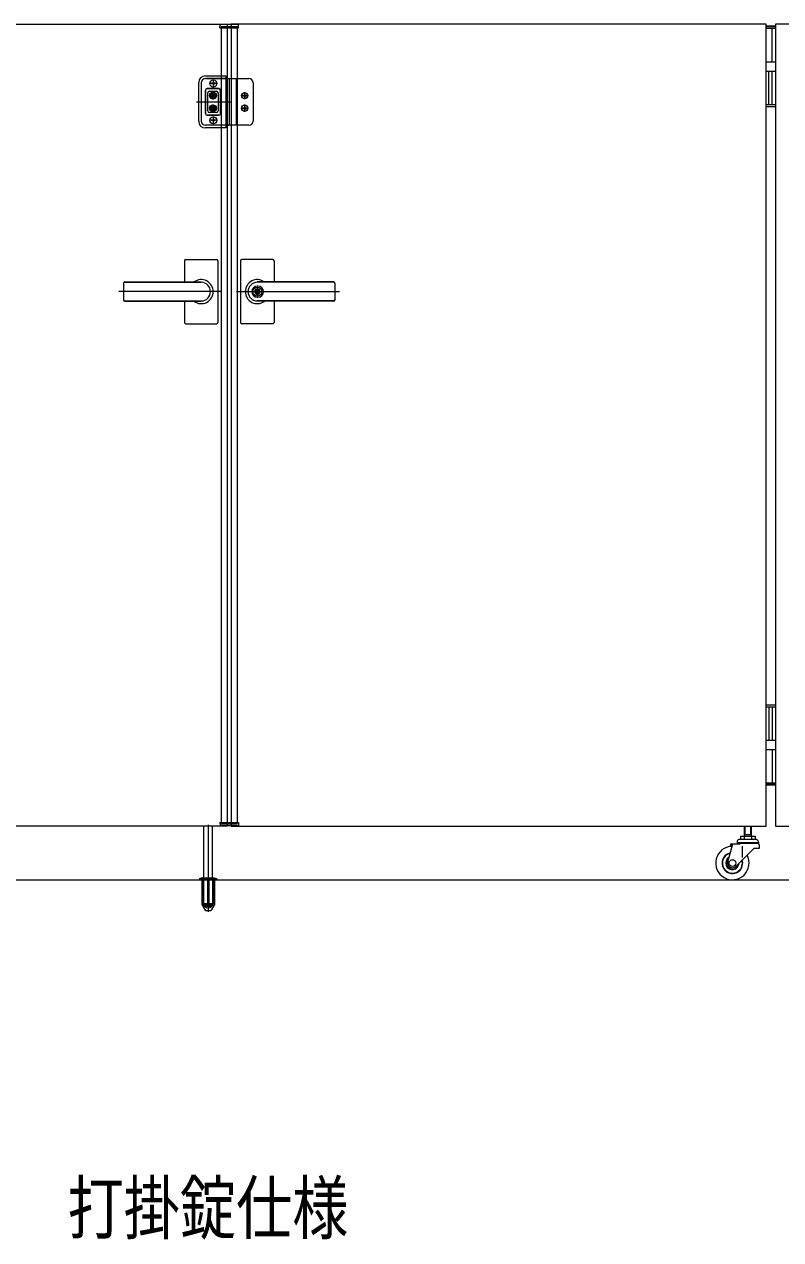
# Model space of a CAD drawing. Units: millimetres, scale not verified. Extents: x -6308 to 6308, y -4455 to 4455.
# Drawn here: x -3570 to -2439, y 316 to 2134 of the extents above; entities that cross this region are included whole.
import ezdxf
from ezdxf.enums import TextEntityAlignment as Align

# ---------------------------------------------------------------- set-up
doc = ezdxf.new("R2010")
doc.units = ezdxf.units.MM
doc.header["$LTSCALE"] = 20
doc.layers.add('0-1_USER1', color=3, linetype='Continuous')
doc.layers.add('0-3_YKK_A1', color=4, linetype='Continuous', lineweight=18)
doc.styles.add('ＭＳ ゴシック', font='')
doc.styles.get('ＭＳ ゴシック').set_extended_font_data('MS Gothic')

msp = doc.modelspace()

# ---------------------------------------------------------------- linework, layer by layer
at = {"layer": '0-3_YKK_A1'}
for p, q in [((-3277.37, 2129), (-3277.16, 2133.05)), ((-3277.37, 2129), (-3249.57, 2129)), ((-3250.78, 2134), (-3276.16, 2134)), ((-3275.47, 2131), (-3251.47, 2131)), ((-3275.47, 2131), (-3275.47, 2129)), ((-3275.47, 2129), (-3275.47, 940)), ((-3251.47, 2131), (-3251.47, 2129)), ((-3251.47, 2129), (-3251.47, 940)), ((-3249.57, 2129), (-3249.78, 2133.05)), ((-2446.47, 2131.5), (-2460.47, 2131.5)), ((-2446.47, 2130.5), (-2460.47, 2130.5)), ((-2460.47, 2128.5), (-2446.47, 2128.5)), ((-2451.47, 2078.5), (-2451.47, 2128.5)), ((-2460.47, 2078.5), (-2446.47, 2078.5)), ((-3299.1, 2057.38), (-3268.47, 2057.38)), ((-3268.47, 2057.38), (-3268.47, 1979.38)), ((-2460.47, 2064.5), (-2446.47, 2064.5)), ((-2456.47, 2014.5), (-2456.47, 2064.5)), ((-2451.47, 2014.5), (-2451.47, 2064.5)), ((-3309.1, 1989.38), (-3309.1, 2047.38)), ((-3305.35, 2047.13), (-3305.35, 1989.63)), ((-3305.35, 2047.13), (-3305.35, 1989.63)), ((-3268.47, 2053.38), (-3299.1, 2053.38)), ((-3299.1, 2053.38), (-3234.1, 2053.38)), ((-3296.6, 2038.38), (-3279.1, 2038.38)), ((-3279.1, 2038.38), (-3296.6, 2038.38)), ((-3279.1, 2038.38), (-3296.6, 2038.38)), ((-3281.53, 2045.88), (-3292.91, 2045.88)), ((-3284.1, 2045.88), (-3290.35, 2045.88)), ((-3289.81, 2046.31), (-3289.81, 2045.44)), ((-3288.28, 2046.31), (-3289.81, 2046.31)), ((-3288.28, 2045.44), (-3289.81, 2045.44)), ((-3286.78, 2048.47), (-3287.66, 2048.47)), ((-3287.66, 2048.47), (-3287.66, 2046.94)), ((-3287.66, 2044.81), (-3287.66, 2043.28)), ((-3286.78, 2043.28), (-3287.66, 2043.28)), ((-3287.22, 2040.19), (-3287.22, 2051.56)), ((-3287.22, 2042.75), (-3287.22, 2049)), ((-3286.78, 2048.47), (-3286.78, 2046.94)), ((-3286.78, 2044.81), (-3286.78, 2043.28)), ((-3284.63, 2046.31), (-3286.16, 2046.31)), ((-3284.63, 2045.44), (-3286.16, 2045.44)), ((-3284.63, 2046.31), (-3284.63, 2045.44)), ((-3267.22, 2053.38), (-3267.22, 1983.38)), ((-3266.6, 2053.38), (-3266.6, 1983.38)), ((-3263.47, 2053.38), (-3263.47, 1983.38)), ((-3252.85, 2053.38), (-3252.85, 1983.38)), ((-3227.85, 2047.13), (-3227.85, 1989.63)), ((-3299.1, 2035.88), (-3299.1, 2000.88)), ((-3299.1, 2000.88), (-3299.1, 2035.88)), ((-3299.1, 2035.88), (-3299.1, 2000.88)), ((-3295.67, 2004.92), (-3295.67, 2031.83)), ((-3293.47, 2027.75), (-3282.22, 2027.75)), ((-3293.17, 2034.33), (-3282.52, 2034.33)), ((-3287.85, 2033.38), (-3287.85, 2022.13)), ((-3287.33, 2026.21), (-3287.33, 2025.19)), ((-3280.02, 2031.83), (-3280.02, 2004.92)), ((-3276.6, 2035.88), (-3276.6, 2000.88)), ((-3276.6, 2000.88), (-3276.6, 2035.88)), ((-3276.6, 2000.88), (-3276.6, 2035.88)), ((-3235.03, 2027.75), (-3245.66, 2027.75)), ((-3245.53, 2027.75), (-3235.16, 2027.75)), ((-3242.91, 2028.19), (-3242.91, 2027.31)), ((-3242.91, 2028.19), (-3241.41, 2028.19)), ((-3242.91, 2027.31), (-3241.41, 2027.31)), ((-3240.78, 2030.31), (-3239.91, 2030.31)), ((-3240.78, 2030.31), (-3240.78, 2028.81)), ((-3240.78, 2026.69), (-3240.78, 2025.19)), ((-3240.78, 2025.19), (-3239.91, 2025.19)), ((-3240.35, 2022.44), (-3240.35, 2033.06)), ((-3240.35, 2022.56), (-3240.35, 2032.94)), ((-3239.91, 2030.31), (-3239.91, 2028.81)), ((-3239.91, 2026.69), (-3239.91, 2025.19)), ((-3239.28, 2028.19), (-3237.78, 2028.19)), ((-3239.28, 2027.31), (-3237.78, 2027.31)), ((-3237.78, 2028.19), (-3237.78, 2027.31)), ((-3312.59, 2018.38), (-3259.98, 2018.38)), ((-3293.47, 2009), (-3282.22, 2009)), ((-3282.52, 2002.42), (-3293.17, 2002.42)), ((-3287.85, 2014.63), (-3287.85, 2003.38)), ((-3287.33, 2007.46), (-3287.33, 2006.44)), ((-3235.03, 2009), (-3245.66, 2009)), ((-3245.53, 2009), (-3235.16, 2009)), ((-3242.91, 2009.44), (-3242.91, 2008.56)), ((-3242.91, 2009.44), (-3241.41, 2009.44)), ((-3242.91, 2008.56), (-3241.41, 2008.56)), ((-3240.78, 2011.56), (-3239.91, 2011.56)), ((-3240.78, 2011.56), (-3240.78, 2010.06)), ((-3240.78, 2007.94), (-3240.78, 2006.44)), ((-3240.78, 2006.44), (-3239.91, 2006.44)), ((-3240.35, 2003.69), (-3240.35, 2014.31)), ((-3240.35, 2003.81), (-3240.35, 2014.19)), ((-3239.91, 2011.56), (-3239.91, 2010.06)), ((-3239.91, 2007.94), (-3239.91, 2006.44)), ((-3239.28, 2009.44), (-3237.78, 2009.44)), ((-3239.28, 2008.56), (-3237.78, 2008.56)), ((-3237.78, 2009.44), (-3237.78, 2008.56)), ((-2460.47, 2014.5), (-2446.47, 2014.5)), ((-2460.47, 2011.5), (-2446.47, 2011.5)), ((-3268.47, 1983.38), (-3299.1, 1983.38)), ((-3234.1, 1983.38), (-3299.1, 1983.38)), ((-3279.1, 1998.38), (-3296.6, 1998.38)), ((-3296.6, 1998.38), (-3279.1, 1998.38)), ((-3296.6, 1998.38), (-3279.1, 1998.38)), ((-3281.53, 1990.88), (-3292.91, 1990.88)), ((-3284.1, 1990.88), (-3290.35, 1990.88)), ((-3289.81, 1991.31), (-3289.81, 1990.44)), ((-3288.28, 1991.31), (-3289.81, 1991.31)), ((-3288.28, 1990.44), (-3289.81, 1990.44)), ((-3286.78, 1993.47), (-3287.66, 1993.47)), ((-3287.66, 1993.47), (-3287.66, 1991.94)), ((-3287.66, 1989.81), (-3287.66, 1988.28)), ((-3286.78, 1988.28), (-3287.66, 1988.28)), ((-3287.22, 1985.19), (-3287.22, 1996.56)), ((-3287.22, 1987.75), (-3287.22, 1994)), ((-3286.78, 1993.47), (-3286.78, 1991.94)), ((-3286.78, 1989.81), (-3286.78, 1988.28)), ((-3284.63, 1991.31), (-3286.16, 1991.31)), ((-3284.63, 1990.44), (-3286.16, 1990.44)), ((-3284.63, 1991.31), (-3284.63, 1990.44)), ((-3268.47, 1983.38), (-3263.47, 1983.38)), ((-3268.47, 1979.38), (-3299.1, 1979.38)), ((-3328.47, 1782.5), (-3282.47, 1782.5)), ((-3198.47, 1782.5), (-3244.47, 1782.5)), ((-3330.47, 1780.5), (-3330.47, 1749.07)), ((-3280.47, 1780.5), (-3280.47, 1688.5)), ((-3246.47, 1780.5), (-3246.47, 1688.5)), ((-3196.47, 1780.5), (-3196.47, 1749.07)), ((-3421.48, 1747), (-3421.48, 1721.95)), ((-3419.47, 1749), (-3305.47, 1749)), ((-3419.47, 1748.5), (-3305.47, 1748.5)), ((-3107.47, 1749), (-3221.47, 1749)), ((-3107.47, 1748.5), (-3221.47, 1748.5)), ((-3105.46, 1747), (-3105.46, 1721.95)), ((-3274.3, 1734.5), (-3428.46, 1734.5)), ((-3252.64, 1734.5), (-3098.48, 1734.5)), ((-3222.37, 1739.05), (-3222.37, 1736)), ((-3222.37, 1739.05), (-3220.57, 1739.05)), ((-3221.05, 1735.18), (-3222.37, 1736)), ((-3221.05, 1733.82), (-3222.37, 1733)), ((-3222.37, 1733), (-3222.37, 1729.95)), ((-3222.37, 1729.95), (-3220.57, 1729.95)), ((-3220.47, 1742.7), (-3221.47, 1742.7)), ((-3220.57, 1739.05), (-3220.57, 1736.45)), ((-3220.57, 1732.55), (-3220.57, 1729.95)), ((-3218.77, 1735.5), (-3220.39, 1736.17)), ((-3220.39, 1732.83), (-3218.77, 1733.5)), ((-3218.77, 1735.5), (-3218.77, 1733.5)), ((-3419.47, 1720.5), (-3305.47, 1720.5)), ((-3419.47, 1720), (-3305.47, 1720)), ((-3330.47, 1719.94), (-3330.47, 1688.5)), ((-3220.47, 1726.3), (-3221.47, 1726.3)), ((-3107.47, 1720.5), (-3221.47, 1720.5)), ((-3107.47, 1720), (-3221.47, 1720)), ((-3196.47, 1719.94), (-3196.47, 1688.5)), ((-3328.47, 1686.5), (-3282.47, 1686.5)), ((-3198.47, 1686.5), (-3244.47, 1686.5)), ((-2460.47, 1116.5), (-2446.47, 1116.5)), ((-2460.47, 1113.5), (-2446.47, 1113.5)), ((-2456.47, 1113.5), (-2456.47, 1063.5)), ((-2451.47, 1113.5), (-2451.47, 1063.5)), ((-2460.47, 1063.5), (-2446.47, 1063.5)), ((-2460.47, 1049.5), (-2446.47, 1049.5)), ((-2451.47, 1049.5), (-2451.47, 999.5)), ((-2460.47, 999.5), (-2446.47, 999.5)), ((-2460.47, 997.5), (-2446.47, 997.5)), ((-2460.47, 996.5), (-2446.47, 996.5)), ((-3301.47, 857.5), (-3301.47, 934.5)), ((-3294.97, 936.5), (-3294.97, 806.5)), ((-3288.47, 857.5), (-3288.47, 934.5)), ((-3277.37, 940), (-3249.57, 940)), ((-3277.37, 940), (-3277.16, 935.95)), ((-3250.78, 935), (-3276.16, 935)), ((-3275.47, 938), (-3275.47, 940)), ((-3275.47, 938), (-3251.47, 938)), ((-3251.47, 938), (-3251.47, 940)), ((-3249.57, 940), (-3249.78, 935.95)), ((-2492.97, 923), (-2492.97, 934.5)), ((-2492.16, 934.5), (-2492.16, 923)), ((-2483.78, 934.5), (-2483.78, 923)), ((-2482.97, 934.5), (-2482.97, 923)), ((-2503.97, 911), (-2503.97, 910)), ((-2471.97, 910), (-2503.97, 910)), ((-2475.97, 915), (-2499.97, 915)), ((-2498.94, 919.5), (-2477, 919.5)), ((-2498.94, 919.5), (-2498.94, 915)), ((-2493.46, 919.5), (-2493.46, 915)), ((-2492.97, 919.5), (-2492.97, 923)), ((-2482.97, 921.5), (-2492.97, 921.5)), ((-2492.16, 921.5), (-2492.97, 920.1)), ((-2492.16, 923), (-2492.16, 921.5)), ((-2483.78, 923), (-2483.78, 921.5)), ((-2483.78, 921.5), (-2482.97, 920.1)), ((-2482.97, 923), (-2482.97, 919.5)), ((-2482.49, 919.5), (-2482.49, 915)), ((-2477, 919.5), (-2477, 915)), ((-2471.97, 911), (-2471.97, 910)), ((-2499.14, 908), (-2513.97, 908)), ((-2513.97, 908), (-2513.97, 906.5)), ((-2510.98, 906.5), (-2513.97, 906.5)), ((-2479.07, 901.5), (-2506.02, 874.55)), ((-2472.97, 909), (-2502.97, 909)), ((-2495.97, 887.76), (-2495.97, 904.88)), ((-2470.97, 901.5), (-2479.07, 901.5)), ((-2470.97, 907), (-2470.97, 901.5)), ((-3307.97, 855.34), (-3307.97, 854.5)), ((-3307.68, 856.04), (-3282.26, 856.04)), ((-3303.97, 857.5), (-3307.31, 856.28)), ((-3303.97, 857.5), (-3285.97, 857.5)), ((-3302.8, 857.5), (-3302.3, 857)), ((-3301.97, 819.44), (-3302.3, 857)), ((-3302.3, 857), (-3287.64, 857)), ((-3288.47, 857.5), (-3288.47, 818.7)), ((-3287.97, 819.44), (-3287.64, 857)), ((-3287.14, 857.5), (-3287.64, 857)), ((-3285.97, 857.5), (-3282.63, 856.28)), ((-3281.97, 855.34), (-3281.97, 854.5)), ((-5762.64, 854.5), (-1321.75, 854.5)), ((-3307.97, 854.5), (-3281.97, 854.5)), ((-3304.22, 854.5), (-3304.22, 817.47)), ((-3303.66, 854.5), (-3303.66, 816.5)), ((-3295.97, 854.5), (-3295.97, 816.5)), ((-3293.97, 854.5), (-3293.97, 816.5)), ((-3286.28, 854.5), (-3286.28, 816.5)), ((-3285.72, 854.5), (-3285.72, 817.47)), ((-3301.42, 818.38), (-3301.42, 818.7)), ((-3301.42, 818.38), (-3288.52, 818.38)), ((-3288.52, 818.7), (-3288.52, 818.38)), ((-3304.22, 817.47), (-3299.33, 809)), ((-3303.66, 816.5), (-3295.97, 816.5)), ((-3298.46, 808.5), (-3291.48, 808.5)), ((-3295.97, 817.47), (-3293.97, 817.47)), ((-3293.97, 816.5), (-3286.28, 816.5)), ((-3285.72, 817.47), (-3290.61, 809))]:
    msp.add_line(p, q, dxfattribs=at)
for points in [[(-4066.47, 2134.5), (-3266.47, 2134.5), (-3266.47, 934.5), (-4066.47, 934.5)], [(-2460.47, 2134.5), (-3260.47, 2134.5), (-3260.47, 934.5), (-2460.47, 934.5)]]:
    msp.add_lwpolyline(points, close=True, dxfattribs=at)
for points in [[(-1646.47, 2134.5), (-2446.47, 2134.5), (-2446.47, 934.5), (-1646.47, 934.5), (-1646.47, 1009.5)], [(-3289.38, 2027.24), (-3290.41, 2027.24), (-3290.41, 2028.26), (-3289.38, 2028.26)], [(-3288.36, 2029.29), (-3288.36, 2030.31), (-3287.33, 2030.31), (-3287.33, 2029.29)], [(-3287.33, 2025.19), (-3288.36, 2025.19), (-3288.36, 2026.21)], [(-3286.31, 2028.26), (-3285.28, 2028.26), (-3285.28, 2027.24), (-3286.31, 2027.24)], [(-3289.38, 2008.49), (-3290.41, 2008.49), (-3290.41, 2009.51), (-3289.38, 2009.51)], [(-3288.36, 2010.54), (-3288.36, 2011.56), (-3287.33, 2011.56), (-3287.33, 2010.54)], [(-3287.33, 2006.44), (-3288.36, 2006.44), (-3288.36, 2007.46)], [(-3286.31, 2009.51), (-3285.28, 2009.51), (-3285.28, 2008.49), (-3286.31, 2008.49)], [(-2517.73, 881.31), (-2510.98, 906.5), (-2510.98, 908)], [(-3288.47, 818.7), (-3301.47, 818.7), (-3301.47, 857.5)]]:
    msp.add_lwpolyline(points, dxfattribs=at)
for centre, radius in [((-3287.22, 2045.88), 5.31), ((-3287.85, 2027.75), 5.12), ((-3287.85, 2027.75), 4.38), ((-3287.85, 2027.75), 2.81), ((-3240.35, 2027.75), 4.69), ((-3287.85, 2009), 5.12), ((-3287.85, 2009), 4.38), ((-3287.85, 2009), 2.81), ((-3240.35, 2009), 4.69), ((-3287.22, 1990.88), 5.31), ((-3221.47, 1734.5), 6.6), ((-2510.97, 879.5), 5)]:
    msp.add_circle(centre, radius, dxfattribs=at)
for centre, radius, start, end in [((-3276.16, 2133), 1, 90, 177), ((-3250.78, 2133), 1, 3, 90), ((-3299.1, 2047.38), 10, 90, 180), ((-3299.1, 2047.13), 6.25, 90, 180), ((-3299.1, 2047.13), 6.25, 90, 180), ((-3299.1, 2047.13), 6.25, 90, 180), ((-3296.6, 2035.88), 2.5, 90, 180), ((-3296.6, 2035.88), 2.5, 90, 180), ((-3296.6, 2035.88), 2.5, 90, 180), ((-3296.6, 2035.88), 2.5, 90, 180), ((-3288.28, 2046.94), 0.625, 270, 0), ((-3288.28, 2044.81), 0.625, 0, 90), ((-3286.16, 2046.94), 0.625, 180, 270), ((-3286.16, 2044.81), 0.625, 90, 180), ((-3279.1, 2035.88), 2.5, 0, 90), ((-3279.1, 2035.88), 2.5, 0, 90), ((-3279.1, 2035.88), 2.5, 0, 90), ((-3279.1, 2035.88), 2.5, 0, 90), ((-3234.1, 2047.13), 6.25, 0, 90), ((-3289.38, 2029.29), 1.02, 270, 0), ((-3289.38, 2026.21), 1.02, 0, 90), ((-3286.31, 2029.29), 1.02, 180, 270), ((-3286.31, 2026.21), 1.02, 90, 180), ((-3241.41, 2028.81), 0.625, 270, 0), ((-3241.41, 2026.69), 0.625, 0, 90), ((-3239.28, 2028.81), 0.625, 180, 270), ((-3239.28, 2026.69), 0.625, 90, 180), ((-3296.6, 2000.88), 2.5, 180, 270), ((-3296.6, 2000.88), 2.5, 180, 270), ((-3296.6, 2000.88), 2.5, 180, 270), ((-3296.6, 2000.88), 2.5, 180, 270), ((-3289.38, 2010.54), 1.02, 270, 0), ((-3289.38, 2007.46), 1.02, 0, 90), ((-3286.31, 2010.54), 1.02, 180, 270), ((-3286.31, 2007.46), 1.02, 90, 180), ((-3279.1, 2000.88), 2.5, 270, 0), ((-3279.1, 2000.88), 2.5, 270, 0), ((-3279.1, 2000.88), 2.5, 270, 0), ((-3279.1, 2000.88), 2.5, 270, 0), ((-3241.41, 2010.06), 0.625, 270, 0), ((-3241.41, 2007.94), 0.625, 0, 90), ((-3239.28, 2010.06), 0.625, 180, 270), ((-3239.28, 2007.94), 0.625, 90, 180), ((-3299.1, 1989.38), 10, 180, 270), ((-3299.1, 1989.63), 6.25, 180, 270), ((-3299.1, 1989.63), 6.25, 180, 270), ((-3299.1, 1989.63), 6.25, 180, 270), ((-3288.28, 1991.94), 0.625, 270, 0), ((-3288.28, 1989.81), 0.625, 0, 90), ((-3286.16, 1991.94), 0.625, 180, 270), ((-3286.16, 1989.81), 0.625, 90, 180), ((-3234.1, 1989.63), 6.25, 270, 0), ((-3328.47, 1780.5), 2, 90, 180), ((-3282.47, 1780.5), 2, 0, 90), ((-3244.47, 1780.5), 2, 90, 180), ((-3198.47, 1780.5), 2, 0, 90), ((-3419.48, 1747), 2, 90, 180), ((-3419.48, 1746.5), 2, 90, 180), ((-3305.47, 1734.5), 18, 359.99634, 125.98541), ((-3305.47, 1734.5), 14, 270, 90), ((-3221.47, 1734.5), 18, 54.01459, 180.00366), ((-3221.47, 1734.5), 14, 90, 270), ((-3107.46, 1747), 2, 0, 90), ((-3107.46, 1746.5), 2, 0, 90), ((-3305.47, 1734.5), 18, 234.01459, 359.99634), ((-3221.47, 1734.5), 18, 180.00366, 305.98541), ((-3221.47, 1734.5), 8.2, 90, 270), ((-3221.47, 1734.5), 4, 103.00288, 256.99712), ((-3221.47, 1734.5), 2, 116.74368, 243.25632), ((-3221.47, 1734.5), 0.8, 301.82132, 58.17868), ((-3221.47, 1734.5), 4, 283.00288, 76.99712), ((-3220.27, 1736.45), 0.3, 180, 247.38014), ((-3220.27, 1732.55), 0.3, 112.61986, 180), ((-3220.47, 1734.5), 8.2, 270, 90), ((-3419.48, 1722.5), 2, 180, 270), ((-3419.48, 1722), 2, 180, 270), ((-3107.46, 1722.5), 2, 270, 0), ((-3107.46, 1722), 2, 270, 0), ((-3328.47, 1688.5), 2, 180, 270), ((-3282.47, 1688.5), 2, 270, 0), ((-3244.47, 1688.5), 2, 180, 270), ((-3198.47, 1688.5), 2, 270, 0), ((-3276.16, 936), 1, 183, 270), ((-3250.78, 936), 1, 270, 357), ((-2499.97, 911), 4, 90, 180), ((-2475.97, 911), 4, 360, 90), ((-2510.97, 879.5), 25, 91.2602, 28.7398), ((-2510.97, 879.5), 15.5, 101.84721, 18.15279), ((-2510.97, 879.5), 15, 102.81814, 17.18186), ((-2502.97, 907), 2, 90, 150), ((-2472.97, 907), 2, 360, 90), ((-2510.97, 879.5), 10, 119.427, 0.573), ((-2510.97, 879.5), 9, 126.05756, 353.94244), ((-2510.97, 879.5), 7, 165, 315), ((-3306.97, 855.34), 1, 110, 180), ((-3282.97, 855.34), 1, 0, 70), ((-3294.97, 819.5), 7, 180.5, 359.5), ((-3294.97, 821.8), 7.3, 207.94179, 270), ((-3294.97, 821.8), 7.3, 270, 332.05821), ((-3298.46, 809.5), 1, 210, 270), ((-3291.48, 809.5), 1, 270, 330)]:
    msp.add_arc(centre, radius, start, end, dxfattribs=at)
for centre, major_axis in [((-3293.17, 2031.83), (-1.77, 1.77)), ((-3282.52, 2031.83), (1.77, 1.77)), ((-3293.17, 2004.92), (-1.77, -1.77)), ((-3282.52, 2004.92), (1.77, -1.77))]:
    msp.add_ellipse(centre, major_axis=major_axis, ratio=0.999695, start_param=5.4979394, end_param=7.0684312, dxfattribs=at)

# ---------------------------------------------------------------- texts
at = {"layer": '0-1_USER1', "style": 'ＭＳ ゴシック', "width": 0.8}
msp.add_text('打掛錠仕様', height=76.98, dxfattribs=at).set_placement((-3505.27, 302), align=Align.BOTTOM_LEFT)

doc.saveas('drawing.dxf')
